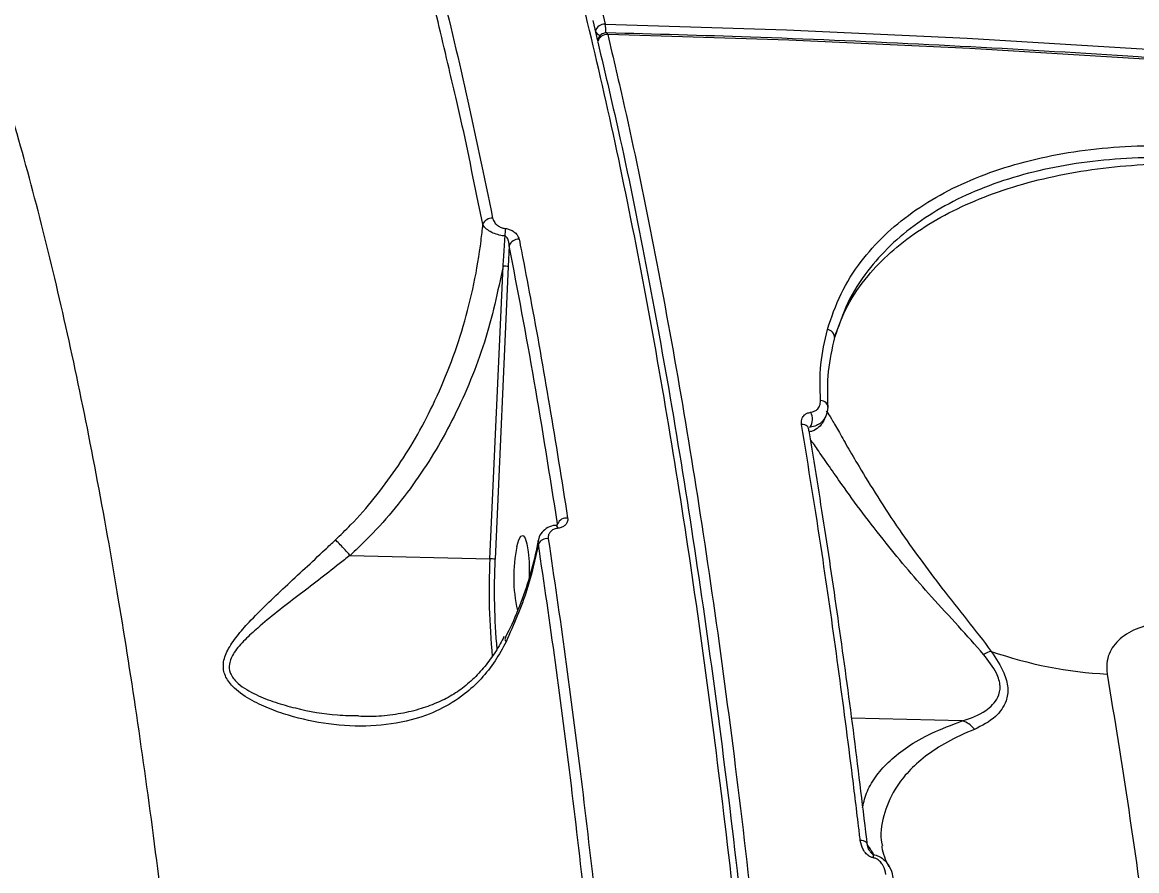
# Model space of a CAD drawing. Header units: millimetres. Extents: x -11024 to 8278, y -7837 to 5770.
# Drawn here: x 4308.6 to 4435.4, y -679.4 to -582.9 of the extents above; entities that cross this region are included whole.
import ezdxf

# ---------------------------------------------------------------- set-up
doc = ezdxf.new("R2010")
doc.units = ezdxf.units.MM
doc.layers.add('DIKOM_ОБЪЕКТ', color=7, linetype='Continuous')
doc.layers.add('DIKOM_РАЗМЕР_ОБЪЕКТА', color=7, linetype='Continuous')
doc.styles.add('style1', font='arial.ttf', dxfattribs={"width": 0.8})
doc.dimstyles.new('1-50', dxfattribs={"dimtxt": 300, "dimasz": 200, "dimexe": 100, "dimexo": 0, "dimgap": 100, "dimtad": 1, "dimtxsty": 'style1', "dimcen": 200, "dimclrd": 7, "dimclre": 7, "dimclrt": 7, "dimadec": 1, "dimazin": 2, "dimtfac": 1, "dimtmove": 0, "dimatfit": 2, "dimfxl": 0, "dimlwd": 25, "dimlwe": 18, "dimarcsym": 0})

# ---------------------------------------------------------------- blocks, each defined once
blk = doc.blocks.new('*D10')
at = {"layer": 'Defpoints', "color": 0, "transparency": 16777216}
for p in [(-7791.31, -186.83), (6174.94, -1432.98), (6174.94, -5371.27)]:
    blk.add_point(p, dxfattribs=at)
at = {"layer": 'DIKOM_РАЗМЕР_ОБЪЕКТА', "color": 7, "lineweight": 18, "transparency": 16777216}
for p, q in [((-7791.31, -186.83), (-7791.31, -5471.27)), ((6174.94, -1432.98), (6174.94, -5471.27))]:
    blk.add_line(p, q, dxfattribs=at)
at = {"layer": 'DIKOM_РАЗМЕР_ОБЪЕКТА', "color": 7, "lineweight": 25, "transparency": 16777216}
blk.add_line((-7591.31, -5371.27), (5974.94, -5371.27), dxfattribs=at)
at = {"layer": 'DIKOM_РАЗМЕР_ОБЪЕКТА', "color": 7, "transparency": 16777216}
for points in [[(-7591.31, -5337.93), (-7591.31, -5404.6), (-7791.31, -5371.27)], [(5974.94, -5337.93), (5974.94, -5404.6), (6174.94, -5371.27)]]:
    blk.add_solid(points, dxfattribs=at)
at = {"layer": 'DIKOM_РАЗМЕР_ОБЪЕКТА', "color": 7, "transparency": 16777216, "insert": (-1343.68, -5118.1), "char_height": 300, "attachment_point": 5, "style": 'style1'}
blk.add_mtext('14000', dxfattribs=at)

msp = doc.modelspace()

# ---------------------------------------------------------------- linework, layer by layer
at = {"layer": 'DIKOM_ОБЪЕКТ', "color": 7, "linetype": 'Continuous', "lineweight": 15}
for p, q in [((4373.495, -582.696), (4374.033, -585.019)), ((4374.085, -585.083), (4374.083, -585.095)), ((4361.001, -605.88), (4360.467, -603.363)), ((4364, -608.321), (4363.893, -610.704)), ((4361.793, -643.925), (4363.308, -610.633)), ((4363.893, -610.704), (4362.378, -643.995)), ((4398.903, -628.795), (4398.908, -628.793)), ((4398.247, -628.966), (4398.103, -629.017)), ((4369.322, -640.133), (4369.306, -640.132)), ((4369.485, -640.082), (4369.5, -639.955)), ((4345.889, -643.551), (4361.793, -643.925)), ((4415.542, -662.379), (4402.92, -662.082))]:
    msp.add_line(p, q, dxfattribs=at)
at = {"layer": 'DIKOM_ОБЪЕКТ', "color": 7, "linetype": 'Continuous', "lineweight": 15, "flags": 128}
for points in [[(4374.914, -583.119), (4395.539, -583.767), (4416.111, -584.71), (4436.621, -585.949), (4457.064, -587.483), (4477.433, -589.312), (4497.723, -591.434), (4517.927, -593.85), (4538.039, -596.559), (4558.053, -599.559), (4577.963, -602.851), (4597.763, -606.432)], [(4375.199, -584.3), (4375.169, -584.2), (4375.134, -584.135), (4375.097, -584.107), (4375.09, -584.107)], [(4598.048, -607.613), (4578.248, -604.031), (4558.338, -600.74), (4538.324, -597.739), (4518.212, -595.031), (4498.008, -592.615), (4477.718, -590.492), (4457.349, -588.664), (4436.906, -587.13), (4416.396, -585.891), (4395.825, -584.948), (4375.199, -584.3)], [(4374.085, -585.083), (4374.076, -584.969), (4374.079, -584.945)], [(4400.235, -626.685), (4400.238, -626.55), (4400.205, -626.419), (4400.138, -626.295), (4400.039, -626.184), (4399.912, -626.089), (4399.76, -626.014), (4399.59, -625.961), (4399.408, -625.932)], [(4398.073, -629.367), (4398.085, -629.23), (4398.058, -629.098), (4397.995, -628.975), (4397.898, -628.867), (4397.77, -628.776), (4397.617, -628.707), (4397.444, -628.661), (4397.257, -628.642)], [(4369.557, -640.456), (4369.49, -640.299), (4369.417, -640.19), (4369.343, -640.137), (4369.322, -640.133)], [(4364.875, -642.536), (4365.092, -641.79), (4365.335, -641.368), (4365.583, -641.303), (4365.817, -641.601), (4366.016, -642.238), (4366.166, -643.162), (4366.254, -644.298), (4366.273, -645.555), (4366.262, -646.037)], [(4404.75, -676.458), (4404.728, -676.367), (4404.668, -676.264), (4404.573, -676.172), (4404.447, -676.095), (4404.295, -676.036), (4404.123, -675.998), (4403.937, -675.981)]]:
    msp.add_lwpolyline(points, dxfattribs=at)
at = {"layer": 'DIKOM_ОБЪЕКТ', "color": 7, "linetype": 'Continuous', "lineweight": 15}
for centre, radius, start, end in [((4374.833, -584.187), 1.07, 85.68212, 164.76992), ((4371.217, -583.815), 3.762, 355.557, 10.66206), ((4374.575, -583.604), 0.831, 201.28918, 254.55246), ((4375.066, -585.106), 1, 88.61382, 170.73145), ((4375.117, -585.367), 1.071, 85.62777, 164.60651), ((4362.023, -606.302), 1.106, 85.46424, 157.57243), ((4355.372, -606.169), 8.212, 352.61364, 358.63088), ((4365.024, -608.673), 1.083, 84.73833, 161.07669), ((4363.361, -612.662), 2.03, 74.79058, 91.47713), ((4400.065, -618.778), 0.943, 0.23726, 82.09843), ((4396.809, -628.082), 1.688, 328.4421, 28.78798), ((4370.513, -640.406), 1.109, 83.52751, 156.03746), ((4381.462, -646.058), 16.957, 168.0134, 192.81925), ((4368.327, -642.795), 1.151, 84.30769, 151.50916), ((4437.164, -647.601), 75.46, 177.20782, 185.65944), ((4361.845, -645.956), 2.032, 74.79478, 91.46717), ((4434.943, -647.596), 72.655, 177.15921, 185.25636), ((4419.792, -658.146), 3.801, 104.43626, 118.68082), ((4434.512, -609.513), 47.604, 250.78395, 267.01259), ((4403.666, -677.663), 1.794, 350.66916, 2.3972)]:
    msp.add_arc(centre, radius, start, end, dxfattribs=at)
for points, knots in [([(4398.581, -821.748), (4398.46, -817.316), (4398.135, -805.377), (4397.399, -786.208), (4396.318, -764.411), (4394.978, -742.897), (4393.381, -721.75), (4391.523, -701.054), (4389.444, -681.266), (4387.16, -662.432), (4384.684, -644.576), (4381.977, -627.408), (4379.039, -611.019), (4375.874, -595.485), (4372.552, -581.149), (4369.089, -568.031), (4365.501, -556.127), (4361.731, -545.241), (4357.785, -535.456), (4353.67, -526.835), (4349.479, -519.57), (4345.228, -513.638), (4340.932, -509.063), (4336.947, -505.883), (4334.374, -504.839), (4333.279, -504.395)], [0, 0, 0, 0, 0.0261208, 0.0703715, 0.1146562, 0.1589068, 0.2044428, 0.2500158, 0.2955518, 0.3398024, 0.384087, 0.4283376, 0.4738735, 0.5194465, 0.5649826, 0.6092331, 0.6535177, 0.6977685, 0.7433043, 0.7888773, 0.8344134, 0.8786639, 0.9229485, 0.9671991, 1, 1, 1, 1]), ([(4335.523, -504.492), (4335.729, -504.552), (4337.461, -505.055), (4340.674, -507.285), (4345.135, -511.281), (4349.285, -516.463), (4353.13, -522.43), (4356.678, -528.997), (4360.153, -536.506), (4363.543, -544.952), (4366.813, -554.238), (4369.946, -564.316), (4372.635, -573.956), (4374.254, -580.468), (4374.914, -583.119)], [0, 0, 0, 0, 0.01403947, 0.11791761, 0.2218802, 0.32575829, 0.41361664, 0.50157745, 0.58953868, 0.67833365, 0.76712816, 0.85367373, 0.94041514, 1, 1, 1, 1]), ([(4332.022, -774.538), (4331.728, -768.8), (4331.14, -757.317), (4330.033, -740.586), (4328.766, -724.269), (4327.306, -708.228), (4325.65, -692.517), (4323.796, -677.194), (4321.772, -662.511), (4319.522, -648.109), (4317.031, -634.103), (4314.294, -620.603), (4311.36, -607.916), (4308.232, -596.122), (4304.916, -585.286), (4301.49, -575.66), (4297.971, -567.243), (4294.374, -560.012), (4290.639, -553.838), (4286.772, -548.793), (4282.786, -544.909), (4278.77, -542.329), (4275.124, -540.968), (4272.819, -540.979), (4271.858, -540.983)], [0, 0, 0, 0, 0.04190784, 0.08386584, 0.1258236, 0.16773132, 0.21135746, 0.25504054, 0.29872341, 0.34234933, 0.38978362, 0.43725456, 0.48468868, 0.53350823, 0.582368, 0.63118782, 0.67846505, 0.72577906, 0.77305626, 0.82171309, 0.8704096, 0.91906638, 0.9662316, 1, 1, 1, 1]), ([(4842.755, -665.368), (4840.785, -664.382), (4833.377, -660.672), (4820.403, -654.441), (4803.784, -646.753), (4786.997, -639.328), (4770.049, -632.157), (4752.943, -625.245), (4735.685, -618.593), (4718.28, -612.204), (4700.732, -606.078), (4683.048, -600.219), (4665.232, -594.627), (4647.289, -589.304), (4629.226, -584.252), (4611.046, -579.472), (4592.756, -574.965), (4574.361, -570.733), (4555.867, -566.776), (4537.278, -563.096), (4518.6, -559.693), (4499.838, -556.568), (4480.999, -553.723), (4462.086, -551.156), (4443.107, -548.87), (4424.066, -546.862), (4404.966, -545.146), (4391.405, -544.099), (4384.209, -543.637), (4383.408, -543.586)], [0, 0, 0, 0, 0.01408198, 0.05295402, 0.09184868, 0.13078626, 0.1697653, 0.20878541, 0.24784357, 0.28693777, 0.32606785, 0.36523016, 0.40442475, 0.44364905, 0.48290142, 0.52218038, 0.56148405, 0.60081108, 0.64015972, 0.6795288, 0.7189162, 0.75832138, 0.79774238, 0.83717829, 0.87662821, 0.91609038, 0.95556353, 0.99504741, 1, 1, 1, 1]), ([(4357.144, -588.166), (4356.407, -585.016), (4354.625, -577.409), (4351.63, -566.39), (4349.31, -559.029), (4348.149, -555.348)], [0, 0, 0, 0, 0.26100147, 0.6305, 1, 1, 1, 1]), ([(4349.229, -554.547), (4350.38, -558.188), (4352.683, -565.468), (4355.97, -577.711), (4359.14, -590.832), (4361.12, -600.41), (4362.111, -605.2)], [0, 0, 0, 0, 0.24859708, 0.49719306, 0.74859659, 1, 1, 1, 1]), ([(4375.199, -584.3), (4375.844, -587.041), (4377.58, -594.427), (4380.265, -607.305), (4383.198, -623.131), (4385.961, -640.052), (4388.539, -658.036), (4390.918, -677.051), (4393.046, -696.677), (4394.922, -716.831), (4396.549, -737.424), (4397.955, -758.79), (4399.123, -780.886), (4400.046, -803.653), (4400.702, -826.589), (4401.095, -849.611), (4401.235, -872.637), (4401.124, -896.042), (4400.752, -919.759), (4400.114, -943.711), (4399.233, -967.093), (4398.131, -989.835), (4396.829, -1011.887), (4395.295, -1033.881), (4393.523, -1055.744), (4391.514, -1077.4), (4389.281, -1098.665), (4386.828, -1119.465), (4384.161, -1139.733), (4381.269, -1159.528), (4378.152, -1178.757), (4374.816, -1197.34), (4371.334, -1214.868), (4367.722, -1231.304), (4363.998, -1246.638), (4360.1, -1261.12), (4356.037, -1274.666), (4351.815, -1287.18), (4347.793, -1297.804), (4345.153, -1303.807), (4343.985, -1306.461)], [0, 0, 0, 0, 0.0156515, 0.0421674, 0.0687038, 0.0952198, 0.1225059, 0.1498144, 0.1771006, 0.2036165, 0.2301529, 0.2566689, 0.2839551, 0.3112635, 0.3385496, 0.3650656, 0.391602, 0.418118, 0.4454042, 0.4727126, 0.4999987, 0.52556, 0.5511395, 0.5767008, 0.6029495, 0.6292179, 0.6554666, 0.6819827, 0.7085191, 0.7350352, 0.7623214, 0.7896299, 0.8169161, 0.8434322, 0.8699685, 0.8964846, 0.9237709, 0.9510794, 0.9783656, 1, 1, 1, 1]), ([(4961.878, -737.642), (4959.219, -736.154), (4951.508, -731.841), (4938.596, -724.867), (4923.086, -716.793), (4907.388, -708.944), (4891.511, -701.315), (4875.456, -693.912), (4859.229, -686.736), (4842.833, -679.788), (4826.273, -673.07), (4809.554, -666.584), (4792.68, -660.332), (4775.654, -654.315), (4758.482, -648.535), (4741.169, -642.994), (4723.717, -637.692), (4706.133, -632.632), (4688.421, -627.814), (4670.585, -623.241), (4652.63, -618.912), (4634.56, -614.829), (4616.381, -610.994), (4598.097, -607.407), (4579.713, -604.069), (4561.234, -600.981), (4542.664, -598.144), (4524.009, -595.558), (4505.273, -593.225), (4486.461, -591.145), (4467.578, -589.318), (4448.629, -587.745), (4429.619, -586.425), (4410.553, -585.365), (4392.376, -584.582), (4380.539, -584.257), (4375.09, -584.107)], [0, 0, 0, 0, 0.0157717, 0.0457295, 0.0756873, 0.1056452, 0.1356032, 0.1655614, 0.1955193, 0.225478, 0.2554362, 0.2853946, 0.3153532, 0.3453123, 0.3752707, 0.4052294, 0.4351887, 0.4651475, 0.4951064, 0.525065, 0.5550241, 0.5849829, 0.6149419, 0.6449011, 0.6748603, 0.7048193, 0.7347786, 0.7647378, 0.7946969, 0.8246559, 0.8546151, 0.8845743, 0.9145336, 0.9444928, 0.9744521, 1, 1, 1, 1]), ([(4374.07, -585.177), (4374.932, -588.808), (4376.905, -597.117), (4379.774, -611.357), (4382.705, -627.602), (4385.43, -644.804), (4387.944, -662.842), (4390.089, -680.49), (4391.907, -697.544), (4393.443, -713.832), (4394.825, -730.552), (4396.064, -747.863), (4397.151, -765.753), (4398.073, -784.206), (4398.834, -802.95), (4399.19, -815.66), (4399.368, -822.012)], [0, 0, 0, 0, 0.0628199, 0.1437584, 0.2248264, 0.3058945, 0.3868331, 0.4675172, 0.5328948, 0.5983402, 0.6637856, 0.7291633, 0.796835, 0.8645817, 0.9323283, 1, 1, 1, 1]), ([(4360.467, -603.363), (4359.673, -599.449), (4358.602, -594.171), (4357.444, -589.399), (4357.144, -588.166)], [0, 0, 0, 0, 0.74162795, 1, 1, 1, 1]), ([(4400.194, -617.845), (4400.657, -616.478), (4401.583, -613.745), (4403.843, -610.195), (4406.595, -607.115), (4409.762, -604.502), (4413.417, -602.234), (4417.539, -600.351), (4422.061, -598.858), (4426.922, -597.769), (4432.074, -597.116), (4437.434, -596.85), (4441.124, -597.029), (4442.966, -597.118)], [0, 0, 0, 0, 0.1009687, 0.2019357, 0.290337, 0.3790233, 0.4674228, 0.5561124, 0.6450873, 0.733779, 0.8224249, 0.9113526, 1, 1, 1, 1]), ([(4442.916, -598.488), (4441.112, -598.399), (4437.498, -598.221), (4432.248, -598.476), (4427.202, -599.111), (4422.439, -600.174), (4418.01, -601.633), (4413.971, -603.476), (4410.389, -605.696), (4407.286, -608.256), (4404.587, -611.274), (4402.372, -614.753), (4401.462, -617.434), (4401.007, -618.774)], [0, 0, 0, 0, 0.0886948, 0.1776663, 0.2663571, 0.3550647, 0.4440557, 0.5327615, 0.6211391, 0.7097994, 0.7981768, 0.8990867, 1, 1, 1, 1]), ([(4401.007, -618.774), (4401.453, -617.545), (4402.345, -615.086), (4404.581, -611.863), (4407.294, -609.056), (4410.383, -606.658), (4413.95, -604.537), (4417.973, -602.731), (4422.388, -601.252), (4427.136, -600.119), (4432.171, -599.366), (4437.412, -598.955), (4441.025, -598.999), (4442.829, -599.022)], [0, 0, 0, 0, 0.1033763, 0.2067501, 0.2946064, 0.3827344, 0.470591, 0.5587472, 0.6471784, 0.7353365, 0.8234664, 0.9118698, 1, 1, 1, 1]), ([(4344.22, -641.793), (4344.802, -641.23), (4346.362, -639.725), (4348.689, -637.062), (4351.989, -632.638), (4354.878, -627.609), (4357.266, -622.075), (4358.836, -617.444), (4360.035, -612.662), (4360.697, -608.773), (4360.935, -606.504), (4361.001, -605.88)], [0, 0, 0, 0, 0.0601163, 0.1609836, 0.2618609, 0.468974, 0.5884108, 0.7078538, 0.8306447, 0.9534368, 1, 1, 1, 1]), ([(4363.516, -607.225), (4363.468, -607.219), (4363.187, -607.185), (4362.652, -607.069), (4361.955, -606.802), (4361.361, -606.424), (4361.086, -606.094), (4361.013, -605.911), (4361.001, -605.88)], [0, 0, 0, 0, 0.0394713, 0.2326123, 0.4437196, 0.686742, 0.947939, 1, 1, 1, 1]), ([(4362.111, -605.2), (4362.169, -605.368), (4362.271, -605.663), (4362.648, -606.022), (4363.059, -606.249), (4363.384, -606.34), (4363.553, -606.362), (4363.582, -606.365)], [0, 0, 0, 0, 0.3277602, 0.5739196, 0.7796542, 0.9627754, 1, 1, 1, 1]), ([(4363.308, -610.633), (4363.33, -610.302), (4363.404, -609.167), (4363.47, -608.03), (4363.516, -607.225)], [0, 0, 0, 0, 0.2912847, 1, 1, 1, 1]), ([(4364, -608.321), (4363.985, -608.17), (4363.96, -607.907), (4363.848, -607.574), (4363.725, -607.368), (4363.62, -607.273), (4363.558, -607.238), (4363.528, -607.228), (4363.516, -607.225)], [0, 0, 0, 0, 0.3694016, 0.6445385, 0.8371282, 0.9269197, 0.9710953, 1, 1, 1, 1]), ([(4363.582, -606.365), (4363.617, -606.37), (4363.798, -606.393), (4364.143, -606.495), (4364.574, -606.739), (4364.962, -607.117), (4365.066, -607.425), (4365.123, -607.594)], [0, 0, 0, 0, 0.0440366, 0.2245594, 0.4337396, 0.687514, 1, 1, 1, 1]), ([(4369.5, -639.955), (4368.63, -634.473), (4366.889, -623.494), (4364.964, -613.384), (4364, -608.321)], [0, 0, 0, 0, 0.49927302, 1, 1, 1, 1]), ([(4365.123, -607.594), (4365.21, -608.035), (4365.641, -610.241), (4366.817, -616.432), (4368.601, -626.421), (4369.959, -635.007), (4370.639, -639.303)], [0, 0, 0, 0, 0.0441426, 0.2207138, 0.6100134, 1, 1, 1, 1]), ([(4363.308, -610.633), (4362.688, -613.543), (4361.751, -617.942), (4359.653, -623.597), (4357.23, -628.97), (4354.239, -634.012), (4350.725, -638.594), (4348.195, -641.399), (4346.509, -642.973), (4345.889, -643.551)], [0, 0, 0, 0, 0.2355392, 0.3560357, 0.476527, 0.7016574, 0.817294, 0.9329153, 1, 1, 1, 1]), ([(4399.408, -625.932), (4399.369, -624.55), (4399.291, -621.766), (4399.892, -619.158), (4400.194, -617.845)], [0, 0, 0, 0, 0.4964901, 1, 1, 1, 1]), ([(4401.007, -618.774), (4400.714, -620.041), (4400.123, -622.591), (4400.197, -625.314), (4400.235, -626.685)], [0, 0, 0, 0, 0.49647537, 1, 1, 1, 1]), ([(4398.288, -627.269), (4398.431, -627.24), (4398.714, -627.181), (4399.077, -626.925), (4399.375, -626.515), (4399.396, -626.14), (4399.408, -625.932)], [0, 0, 0, 0, 0.18493207, 0.36858186, 0.65010259, 1, 1, 1, 1]), ([(4397.257, -628.642), (4397.252, -628.603), (4397.219, -628.368), (4397.273, -627.982), (4397.535, -627.596), (4397.878, -627.354), (4398.151, -627.298), (4398.288, -627.269)], [0, 0, 0, 0, 0.0639336, 0.3885806, 0.6455761, 0.8222695, 1, 1, 1, 1]), ([(4400.235, -626.685), (4400.197, -627.041), (4400.128, -627.694), (4399.584, -628.393), (4398.951, -628.82), (4398.486, -628.916), (4398.247, -628.966)], [0, 0, 0, 0, 0.3312317, 0.6077828, 0.7983279, 1, 1, 1, 1]), ([(4400.061, -627.134), (4400.092, -627.166), (4400.219, -627.295), (4400.615, -627.924), (4401.392, -629.288), (4402.452, -631.158), (4403.907, -633.659), (4405.863, -636.847), (4408.224, -640.446), (4410.715, -643.956), (4413.299, -647.41), (4416.131, -650.917), (4417.94, -653.283), (4418.844, -654.465)], [0, 0, 0, 0, 0.0275953, 0.1121798, 0.1968224, 0.2807367, 0.3647038, 0.4782459, 0.5919057, 0.6886526, 0.7854194, 0.8928599, 1, 1, 1, 1]), ([(4403.937, -675.981), (4403.873, -675.443), (4403.555, -672.753), (4402.707, -665.826), (4401.339, -655.397), (4399.456, -642.191), (4398.044, -633.489), (4397.257, -628.642)], [0, 0, 0, 0, 0.0321648, 0.1608345, 0.4182081, 0.6759563, 1, 1, 1, 1]), ([(4399.896, -627.881), (4399.848, -628.035), (4399.718, -628.458), (4399.219, -629.002), (4398.627, -629.419), (4398.207, -629.475), (4398.066, -629.494)], [0, 0, 0, 0, 0.1858886, 0.5110579, 0.8362577, 1, 1, 1, 1]), ([(4398.073, -629.367), (4398.679, -633.076), (4399.892, -640.494), (4401.598, -652.14), (4403.228, -664.128), (4404.234, -672.438), (4404.737, -676.593)], [0, 0, 0, 0, 0.2493138, 0.4986281, 0.7493143, 1, 1, 1, 1]), ([(4417.967, -654.811), (4417.019, -653.744), (4415.092, -651.573), (4412.133, -648.381), (4409.366, -645.208), (4406.718, -641.999), (4404.146, -638.669), (4402.016, -635.732), (4400.369, -633.371), (4399.202, -631.691), (4398.485, -630.653), (4398.259, -630.389), (4398.233, -630.359)], [0, 0, 0, 0, 0.1176026, 0.2392243, 0.347486, 0.4577385, 0.583041, 0.7125017, 0.8039962, 0.8978782, 0.9880469, 1, 1, 1, 1]), ([(4369.307, -640.139), (4369.28, -640.139), (4368.957, -640.146), (4368.361, -640.358), (4367.705, -640.876), (4367.349, -641.427), (4367.334, -641.762), (4367.332, -641.825)], [0, 0, 0, 0, 0.0271424, 0.3272172, 0.6328834, 0.9306549, 1, 1, 1, 1]), ([(4369.494, -640.088), (4369.5, -640.08), (4369.512, -640.066), (4369.44, -640.109), (4369.325, -640.135), (4369.23, -640.135), (4369.185, -640.134)], [0, 0, 0, 0, 0.3133942, 0.5886042, 0.8090265, 1, 1, 1, 1]), ([(4369.488, -640.105), (4369.492, -640.087), (4369.502, -640.038), (4369.501, -639.987), (4369.5, -639.955)], [0, 0, 0, 0, 0.3731848, 1, 1, 1, 1]), ([(4370.639, -639.303), (4370.644, -639.354), (4370.663, -639.537), (4370.593, -639.838), (4370.359, -640.148), (4370.009, -640.375), (4369.708, -640.429), (4369.557, -640.456)], [0, 0, 0, 0, 0.0919053, 0.3355689, 0.5630998, 0.7814555, 1, 1, 1, 1]), ([(4369.557, -640.456), (4369.403, -640.484), (4369.095, -640.539), (4368.735, -640.773), (4368.492, -641.094), (4368.417, -641.407), (4368.436, -641.598), (4368.442, -641.651)], [0, 0, 0, 0, 0.2168938, 0.4334724, 0.6620046, 0.9080961, 1, 1, 1, 1]), ([(4363.629, -653.38), (4363.233, -654.116), (4362.406, -655.652), (4360.812, -657.646), (4358.719, -659.579), (4356.059, -661.211), (4352.494, -662.5), (4348.241, -663.098), (4343.514, -662.857), (4339.591, -662.017), (4336.6, -660.983), (4334.396, -659.933), (4332.634, -658.704), (4331.584, -657.272), (4331.36, -655.823), (4331.915, -654.268), (4332.998, -652.706), (4335.124, -650.307), (4338.517, -647.101), (4341.905, -643.964), (4343.829, -642.159), (4344.22, -641.793)], [0, 0, 0, 0, 0.039971, 0.0832988, 0.1277329, 0.188043, 0.2502355, 0.3338809, 0.4199836, 0.5013471, 0.54303, 0.5846633, 0.6297926, 0.6581308, 0.6869622, 0.718048, 0.7529305, 0.7887578, 0.8810072, 0.9758698, 1, 1, 1, 1]), ([(4345.879, -643.547), (4345.692, -643.338), (4345.318, -642.919), (4344.756, -642.324), (4344.402, -641.967), (4344.244, -641.816), (4344.22, -641.793)], [0, 0, 0, 0, 0.3157672, 0.6314644, 0.9437975, 1, 1, 1, 1]), ([(4367.31, -641.815), (4367.077, -642.928), (4366.607, -645.18), (4365.499, -648.514), (4364.473, -651.103), (4363.716, -652.529), (4363.523, -652.891)], [0, 0, 0, 0, 0.2947647, 0.5962856, 0.8973998, 1, 1, 1, 1]), ([(4367.316, -642.247), (4366.936, -643.995), (4366.11, -647.79), (4364.499, -651.421), (4363.629, -653.38)], [0, 0, 0, 0, 0.4604883, 1, 1, 1, 1]), ([(4367.316, -642.247), (4367.301, -642.176), (4367.268, -642.028), (4367.316, -641.892), (4367.34, -641.822)], [0, 0, 0, 0, 0.4796838, 1, 1, 1, 1]), ([(4374.278, -698.827), (4373.773, -693.876), (4372.762, -683.974), (4371.076, -669.63), (4369.278, -655.642), (4367.97, -646.712), (4367.316, -642.247)], [0, 0, 0, 0, 0.2491, 0.4981997, 0.7491, 1, 1, 1, 1]), ([(4368.442, -641.651), (4369.092, -646.093), (4370.394, -654.979), (4372.194, -668.96), (4373.89, -683.368), (4374.91, -693.363), (4375.42, -698.36)], [0, 0, 0, 0, 0.24910061, 0.4981998, 0.74910008, 1, 1, 1, 1]), ([(4345.879, -643.547), (4345.877, -643.548), (4345.463, -643.873), (4343.474, -645.445), (4339.879, -648.209), (4336.252, -651.002), (4333.893, -653.141), (4332.7, -654.485), (4332.075, -655.788), (4332.152, -656.658), (4332.476, -657.421), (4333.323, -658.395), (4335.131, -659.421), (4337.369, -660.296), (4340.467, -661.145), (4343.668, -661.755), (4346.064, -661.758), (4346.864, -661.76)], [0, 0, 0, 0, 0.0001454, 0.0399471, 0.1925345, 0.3484572, 0.4039385, 0.4604437, 0.5069336, 0.5411634, 0.5489942, 0.5912397, 0.6617698, 0.728351, 0.7950129, 0.931543, 1, 1, 1, 1]), ([(4345.889, -643.551), (4345.888, -643.551), (4345.885, -643.551), (4345.881, -643.549), (4345.879, -643.548), (4345.879, -643.547)], [0, 0, 0, 0, 0.430377, 0.7848438, 1, 1, 1, 1]), ([(4440.339, -651.246), (4439.308, -651.241), (4437.258, -651.231), (4434.652, -652.105), (4432.793, -653.551), (4431.913, -655.302), (4431.996, -656.537), (4432.031, -657.052)], [0, 0, 0, 0, 0.2180265, 0.4332478, 0.6437955, 0.8514413, 1, 1, 1, 1]), ([(4363.401, -652.791), (4363.264, -653.069), (4362.803, -653.999), (4361.851, -655.412), (4360.553, -657.009), (4359.091, -658.383), (4357.498, -659.503), (4355.687, -660.392), (4353.641, -661.126), (4351.342, -661.636), (4349.045, -661.902), (4347.521, -661.868), (4346.856, -661.853)], [0, 0, 0, 0, 0.0407985, 0.1368814, 0.2355927, 0.3359056, 0.4366503, 0.5394285, 0.6495878, 0.7725383, 0.9006311, 1, 1, 1, 1]), ([(4363.592, -652.892), (4363.561, -652.927), (4363.472, -653.027), (4363.538, -653.219), (4363.617, -653.358), (4363.629, -653.38)], [0, 0, 0, 0, 0.311336, 0.8952945, 1, 1, 1, 1]), ([(4415.553, -662.38), (4415.554, -662.38), (4416.51, -662.111), (4417.739, -661.594), (4419.027, -660.551), (4419.678, -659.669), (4419.962, -658.463), (4419.463, -656.721), (4418.52, -655.517), (4417.967, -654.811)], [0, 0, 0, 0, 0.00031602, 0.31687181, 0.43086525, 0.54445266, 0.67833451, 0.81138724, 1, 1, 1, 1]), ([(4418.844, -654.465), (4419.383, -655.28), (4420.316, -656.69), (4420.82, -658.647), (4420.619, -660.039), (4420.052, -661.09), (4418.93, -662.35), (4417.766, -662.928), (4416.92, -663.347)], [0, 0, 0, 0, 0.1914504, 0.3312412, 0.470482, 0.5823705, 0.6969192, 1, 1, 1, 1]), ([(4432.031, -657.052), (4432.858, -662.149), (4434.514, -672.346), (4436.767, -688.637), (4438.864, -705.757), (4440.773, -723.76), (4442.488, -742.582), (4443.97, -761.815), (4445.22, -781.381), (4446.243, -801.2), (4447.057, -821.593), (4447.65, -842.514), (4448.015, -863.901), (4448.144, -885.289), (4448.043, -906.604), (4447.722, -927.777), (4447.176, -949.147), (4446.399, -970.646), (4445.386, -992.202), (4444.163, -1013.354), (4442.737, -1034.037), (4441.122, -1054.202), (4439.294, -1074.163), (4437.251, -1093.842), (4434.995, -1113.163), (4432.576, -1131.718), (4430.004, -1149.46), (4427.297, -1166.362), (4424.413, -1182.684), (4421.356, -1198.342), (4418.134, -1213.271), (4415.048, -1226.153), (4412.144, -1237.258), (4410.338, -1243.473), (4409.434, -1246.583)], [0, 0, 0, 0, 0.0311785, 0.0623809, 0.0935594, 0.1256442, 0.1577552, 0.18984, 0.2210203, 0.2522244, 0.2834047, 0.3154898, 0.347601, 0.3796862, 0.4108891, 0.442116, 0.4733189, 0.5054257, 0.5375586, 0.5696654, 0.6009197, 0.6321979, 0.6634522, 0.6956102, 0.7277941, 0.759952, 0.7912842, 0.8226406, 0.853973, 0.8862091, 0.9184712, 0.9507073, 0.9753305, 1, 1, 1, 1]), ([(4404.196, -672.21), (4404.346, -671.597), (4404.65, -670.358), (4405.72, -668.586), (4407.235, -666.889), (4409.296, -665.283), (4411.916, -663.741), (4414.334, -662.833), (4415.542, -662.379)], [0, 0, 0, 0, 0.1680605, 0.3396132, 0.5020194, 0.6643833, 0.8322743, 1, 1, 1, 1]), ([(4415.542, -662.379), (4415.544, -662.379), (4415.547, -662.379), (4415.55, -662.38), (4415.552, -662.38), (4415.553, -662.38)], [0, 0, 0, 0, 0.45449853, 0.82904169, 1, 1, 1, 1]), ([(4416.92, -663.347), (4416.895, -663.313), (4416.717, -663.072), (4416.286, -662.648), (4415.809, -662.474), (4415.553, -662.38)], [0, 0, 0, 0, 0.0699955, 0.5005789, 1, 1, 1, 1]), ([(4416.92, -663.347), (4416.795, -663.398), (4415.52, -663.912), (4413.391, -664.968), (4410.999, -666.6), (4409.181, -668.332), (4407.541, -670.513), (4406.501, -673.18), (4406.125, -675.337), (4406.44, -676.478), (4406.457, -676.54)], [0, 0, 0, 0, 0.0145413, 0.1477104, 0.2815129, 0.4156693, 0.54932, 0.7680166, 0.9872844, 1, 1, 1, 1]), ([(4405.437, -677.954), (4405.404, -677.947), (4405.251, -677.913), (4404.949, -677.776), (4404.57, -677.461), (4404.129, -676.856), (4404.014, -676.33), (4403.937, -675.981)], [0, 0, 0, 0, 0.0349659, 0.1620345, 0.3362552, 0.5591605, 1, 1, 1, 1]), ([(4405.024, -677.18), (4404.971, -677.1), (4404.812, -676.863), (4404.789, -676.617), (4404.774, -676.454)], [0, 0, 0, 0, 0.3372409, 1, 1, 1, 1]), ([(4404.785, -676.503), (4404.964, -676.796), (4405.187, -677.156), (4405.416, -677.519), (4405.459, -677.588)], [0, 0, 0, 0, 0.8089478, 1, 1, 1, 1]), ([(4407.208, -678.995), (4407.03, -678.617), (4406.66, -677.832), (4406.445, -677.057), (4406.436, -676.65), (4406.435, -676.597)], [0, 0, 0, 0, 0.44757091, 0.92878258, 1, 1, 1, 1]), ([(4405.016, -677.184), (4405.053, -677.24), (4405.125, -677.35), (4405.25, -677.477), (4405.36, -677.549), (4405.418, -677.576), (4405.447, -677.585), (4405.459, -677.588)], [0, 0, 0, 0, 0.3892698, 0.7538661, 0.8906865, 0.9556728, 1, 1, 1, 1]), ([(4406.863, -679.84), (4406.791, -679.502), (4406.682, -678.998), (4406.264, -678.421), (4405.905, -678.123), (4405.615, -677.993), (4405.468, -677.961), (4405.437, -677.954)], [0, 0, 0, 0, 0.4456295, 0.6623689, 0.8365174, 0.9657873, 1, 1, 1, 1]), ([(4405.459, -677.588), (4405.51, -677.599), (4405.748, -677.648), (4406.206, -677.836), (4406.782, -678.276), (4407.334, -679.017), (4407.606, -679.78), (4407.655, -680.289), (4407.667, -680.418)], [0, 0, 0, 0, 0.0398645, 0.1864991, 0.3714878, 0.5855305, 0.8948789, 1, 1, 1, 1])]:
    msp.add_open_spline(points, degree=3, knots=knots, dxfattribs=at)

# ---------------------------------------------------------------- dimensions: what is measured, and where the dimension line sits
at = {"layer": 'DIKOM_РАЗМЕР_ОБЪЕКТА'}
dim = msp.add_linear_dim(base=(6174.942, -5371.267), p1=(-7791.307, -186.829), p2=(6174.942, -1432.983), text='14000', dimstyle='1-50', dxfattribs=at)
dim.commit()
dim.dimension.update_dxf_attribs({"geometry": '*D10', "text_midpoint": (-1343.681, -5371.267), "dimtype": 160})

doc.saveas('drawing.dxf')
